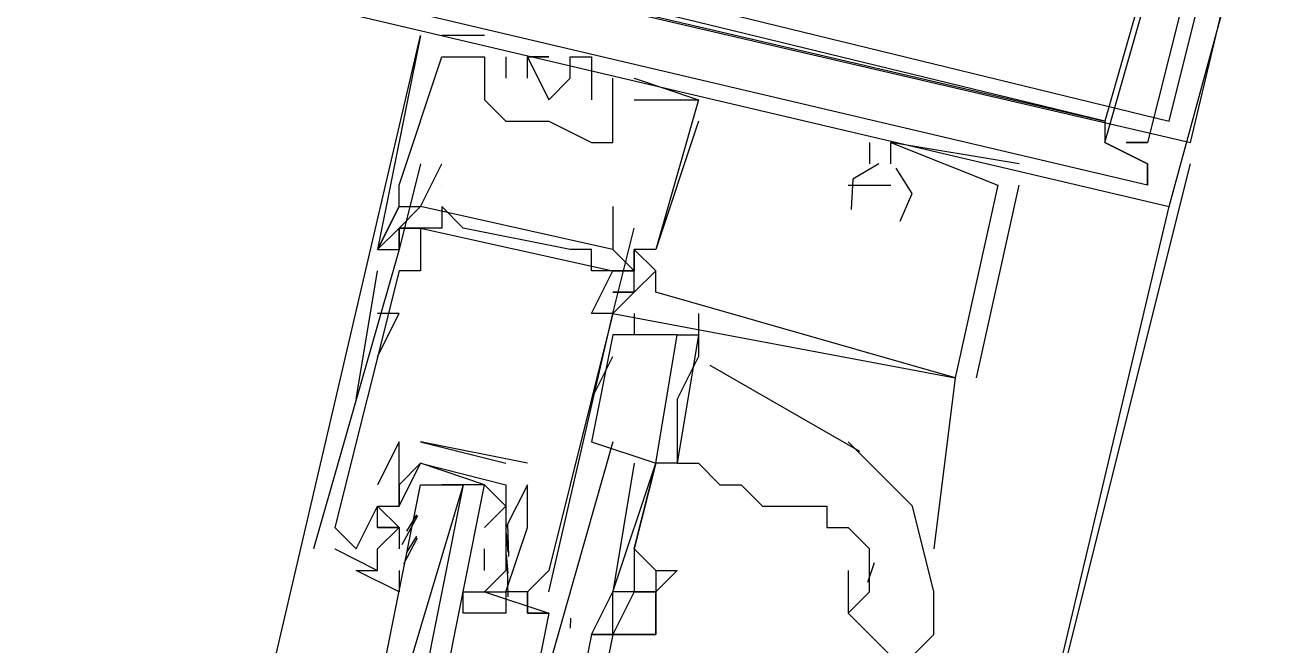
# Model space of a CAD drawing. Header units: feet. Extents: x -84 to 198, y -22 to 181.
# Drawn here: x 34.673 to 35.447, y 90.224 to 90.611 of the extents above; entities that cross this region are included whole.
import ezdxf

# ---------------------------------------------------------------- set-up
doc = ezdxf.new("R2010")
doc.units = ezdxf.units.FT
doc.layers.add('A-LINEA', color=7, linetype='CONTINUOUS')

msp = doc.modelspace()

# ---------------------------------------------------------------- linework, layer by layer
at = {"layer": 'A-LINEA'}
for p, q in [((34.8267, 90.2044), (34.92, 90.6044)), ((34.92, 90.6044), (34.92, 90.6044)), ((34.92, 90.6044), (34.92, 90.6044)), ((34.92, 90.6044), (34.92, 90.6044)), ((34.9333, 90.6044), (34.9333, 90.6044)), ((34.9333, 90.6044), (34.9333, 90.6044)), ((34.9333, 90.6044), (34.9333, 90.6044)), ((34.96, 90.6044), (34.96, 90.6044)), ((34.96, 90.6044), (34.96, 90.6044)), ((34.96, 90.6044), (34.96, 90.6044)), ((34.9333, 90.5911), (34.9333, 90.5911)), ((34.9333, 90.5911), (34.9333, 90.5911)), ((34.9333, 90.5911), (34.9333, 90.5911)), ((34.96, 90.5911), (34.96, 90.5911)), ((34.96, 90.5911), (34.96, 90.5911)), ((34.96, 90.5911), (34.96, 90.5911)), ((34.96, 90.5911), (34.96, 90.5911)), ((34.96, 90.5911), (34.96, 90.5911)), ((34.96, 90.5911), (34.96, 90.5911)), ((34.9733, 90.5911), (34.9733, 90.5911)), ((34.9733, 90.5911), (34.9733, 90.5911)), ((34.9733, 90.5911), (34.9733, 90.5911)), ((34.9867, 90.5911), (34.9867, 90.5911)), ((34.9867, 90.5911), (34.9867, 90.5911)), ((34.9867, 90.5911), (34.9867, 90.5911)), ((34.9867, 90.5911), (34.9867, 90.5911)), ((34.9867, 90.5911), (34.9867, 90.5911)), ((34.9867, 90.5911), (34.9867, 90.5911)), ((35, 90.5911), (35, 90.5911)), ((35, 90.5911), (35, 90.5911)), ((35, 90.5911), (35, 90.5911)), ((35.0133, 90.5911), (35.0133, 90.5911)), ((35.0133, 90.5911), (35.0133, 90.5911)), ((35.0133, 90.5911), (35.0133, 90.5911)), ((35.0267, 90.5911), (35.0267, 90.5911)), ((35.0267, 90.5911), (35.0267, 90.5911)), ((35.0267, 90.5911), (35.0267, 90.5911)), ((34.9733, 90.5778), (34.9733, 90.5778)), ((34.9733, 90.5778), (34.9733, 90.5778)), ((34.9733, 90.5778), (34.9733, 90.5778)), ((34.9867, 90.5778), (34.9867, 90.5778)), ((34.9867, 90.5778), (34.9867, 90.5778)), ((34.9867, 90.5778), (34.9867, 90.5778)), ((35.0133, 90.5778), (35.0133, 90.5778)), ((35.0133, 90.5778), (35.0133, 90.5778)), ((35.0133, 90.5778), (35.0133, 90.5778)), ((35.04, 90.5644), (35.04, 90.5778)), ((35.04, 90.5778), (35.04, 90.5778)), ((35.04, 90.5644), (35.04, 90.5778)), ((35.04, 90.5778), (35.04, 90.5778)), ((35.04, 90.5644), (35.04, 90.5778)), ((35.04, 90.5778), (35.04, 90.5778)), ((35.0533, 90.5778), (35.0533, 90.5778)), ((35.0533, 90.5778), (35.0533, 90.5778)), ((35.0533, 90.5778), (35.0533, 90.5778)), ((34.96, 90.5644), (34.96, 90.5644)), ((34.96, 90.5644), (34.96, 90.5644)), ((34.96, 90.5644), (34.96, 90.5644)), ((35, 90.5644), (35, 90.5644)), ((35, 90.5644), (35, 90.5644)), ((35, 90.5644), (35, 90.5644)), ((35.0267, 90.5644), (35.0267, 90.5644)), ((35.0267, 90.5644), (35.0267, 90.5644)), ((35.0267, 90.5644), (35.0267, 90.5644)), ((35.04, 90.5644), (35.04, 90.5644)), ((35.04, 90.5644), (35.04, 90.5644)), ((35.04, 90.5644), (35.04, 90.5644)), ((35.04, 90.5644), (35.04, 90.5644)), ((35.04, 90.5644), (35.04, 90.5644)), ((35.04, 90.5644), (35.04, 90.5644)), ((35.0533, 90.5644), (35.0533, 90.5644)), ((35.0533, 90.5644), (35.0533, 90.5644)), ((35.0533, 90.5644), (35.0533, 90.5644)), ((35.0933, 90.5644), (35.0933, 90.5644)), ((35.0933, 90.5644), (35.0933, 90.5644)), ((35.0933, 90.5644), (35.0933, 90.5644)), ((35.0933, 90.5644), (35.0933, 90.5644)), ((35.0933, 90.5644), (35.0933, 90.5644)), ((35.0933, 90.5644), (35.0933, 90.5644)), ((34.9733, 90.5511), (34.9733, 90.5511)), ((34.9733, 90.5511), (34.9733, 90.5511)), ((34.9733, 90.5511), (34.9733, 90.5511)), ((35, 90.5511), (35, 90.5511)), ((35, 90.5511), (35, 90.5511)), ((35, 90.5511), (35, 90.5511)), ((35, 90.5511), (35, 90.5511)), ((35, 90.5511), (35, 90.5511)), ((35.0933, 90.5511), (35.0933, 90.5511)), ((35.0933, 90.5511), (35.0933, 90.5511)), ((35.0933, 90.5511), (35.0933, 90.5511)), ((35.3467, 90.5511), (35.3467, 90.5511)), ((35.3467, 90.5511), (35.3467, 90.5511)), ((35.3467, 90.5511), (35.3467, 90.5511)), ((35.3467, 90.5511), (35.3467, 90.5511)), ((35.3467, 90.5511), (35.3467, 90.5511)), ((35.3467, 90.5511), (35.3467, 90.5511)), ((35.0267, 90.5378), (35.0267, 90.5378)), ((35.0267, 90.5378), (35.0267, 90.5378)), ((35.0267, 90.5378), (35.0267, 90.5378)), ((35.0267, 90.5378), (35.0267, 90.5378)), ((35.04, 90.5378), (35.04, 90.5378)), ((35.04, 90.5378), (35.04, 90.5378)), ((35.04, 90.5378), (35.04, 90.5378)), ((35.2, 90.5378), (35.2, 90.5244)), ((35.2, 90.5378), (35.2, 90.5378)), ((35.2, 90.5378), (35.2, 90.5244)), ((35.2, 90.5378), (35.2, 90.5378)), ((35.2, 90.5378), (35.2, 90.5244)), ((35.2, 90.5378), (35.2, 90.5378)), ((35.2933, 90.5244), (35.2133, 90.5378)), ((35.2133, 90.5378), (35.2133, 90.5378)), ((35.2133, 90.5378), (35.2133, 90.5378)), ((35.2933, 90.5244), (35.2133, 90.5378)), ((35.2133, 90.5378), (35.2133, 90.5378)), ((35.2133, 90.5378), (35.2133, 90.5378)), ((35.2933, 90.5244), (35.2133, 90.5378)), ((35.2133, 90.5378), (35.2133, 90.5378)), ((35.2133, 90.5378), (35.2133, 90.5378)), ((35.3467, 90.5378), (35.3467, 90.5378)), ((35.3467, 90.5378), (35.3467, 90.5378)), ((35.3467, 90.5378), (35.3467, 90.5378)), ((35.3467, 90.5378), (35.3467, 90.5378)), ((35.3467, 90.5378), (35.3467, 90.5378)), ((35.3467, 90.5378), (35.3467, 90.5378)), ((35.36, 90.5378), (35.36, 90.5378)), ((35.36, 90.5378), (35.36, 90.5378)), ((35.36, 90.5378), (35.36, 90.5378)), ((35.3733, 90.5378), (35.3733, 90.5378)), ((35.3733, 90.5378), (35.3733, 90.5378)), ((35.3733, 90.5378), (35.3733, 90.5378)), ((35.3733, 90.5378), (35.3733, 90.5378)), ((35.3733, 90.5378), (35.3733, 90.5378)), ((35.3733, 90.5378), (35.3733, 90.5378)), ((34.92, 90.5244), (34.92, 90.5244)), ((34.9333, 90.5244), (34.9333, 90.5244)), ((35.2, 90.5244), (35.2, 90.5244)), ((35.2, 90.5244), (35.2, 90.5244)), ((35.2, 90.5244), (35.2, 90.5244)), ((35.2133, 90.5244), (35.2133, 90.5244)), ((35.2133, 90.5244), (35.2133, 90.5244)), ((35.2133, 90.5244), (35.2133, 90.5244)), ((35.28, 90.0444), (35.4, 90.5244)), ((35.28, 90.5244), (35.28, 90.5244)), ((35.28, 90.5244), (35.28, 90.5244)), ((35.28, 90.5244), (35.28, 90.5244)), ((35.2933, 90.5244), (35.2933, 90.5244)), ((35.2933, 90.5244), (35.2933, 90.5244)), ((35.2933, 90.5244), (35.2933, 90.5244)), ((35.3733, 90.5244), (35.3733, 90.5244)), ((35.3733, 90.5244), (35.3733, 90.5244)), ((35.3733, 90.5244), (35.3733, 90.5244)), ((35.3733, 90.5244), (35.3733, 90.5244)), ((35.3733, 90.5244), (35.3733, 90.5244)), ((35.3733, 90.5244), (35.3733, 90.5244)), ((35.3733, 90.5244), (35.3733, 90.5244)), ((35.3733, 90.5244), (35.3733, 90.5244)), ((35.3733, 90.5244), (35.3733, 90.5244)), ((34.9067, 90.5111), (34.9067, 90.5111)), ((34.9067, 90.5111), (34.9067, 90.5111)), ((34.9067, 90.5111), (34.9067, 90.5111)), ((34.9333, 90.5111), (34.9333, 90.5111)), ((35.1867, 90.5111), (35.1867, 90.5111)), ((35.1867, 90.5111), (35.1867, 90.5111)), ((35.1867, 90.5111), (35.1867, 90.5111)), ((35.2, 90.5111), (35.2, 90.5111)), ((35.2, 90.5111), (35.2, 90.5111)), ((35.2, 90.5111), (35.2, 90.5111)), ((35.2133, 90.5111), (35.2133, 90.5111)), ((35.2133, 90.5111), (35.2133, 90.5111)), ((35.2133, 90.5111), (35.2133, 90.5111)), ((35.2667, 90.3911), (35.2933, 90.5111)), ((35.2667, 90.3911), (35.2933, 90.5111)), ((35.2667, 90.3911), (35.2933, 90.5111)), ((35.28, 90.5111), (35.28, 90.5111)), ((35.28, 90.5111), (35.28, 90.5111)), ((35.28, 90.5111), (35.28, 90.5111)), ((35.2933, 90.5111), (35.2933, 90.5111)), ((35.2933, 90.5111), (35.2933, 90.5111)), ((35.2933, 90.5111), (35.2933, 90.5111)), ((35.3733, 90.5111), (35.3733, 90.5111)), ((35.3733, 90.5111), (35.3733, 90.5111)), ((35.3733, 90.5111), (35.3733, 90.5111)), ((35.3733, 90.5111), (35.3733, 90.5111)), ((35.3733, 90.5111), (35.3733, 90.5111)), ((35.3733, 90.5111), (35.3733, 90.5111)), ((33.6267, 83.0711), (35.3867, 90.4978)), ((34.9067, 90.4978), (34.9067, 90.4978)), ((34.9067, 90.4978), (34.9067, 90.4978)), ((34.9067, 90.4978), (34.9067, 90.4978)), ((34.9067, 90.4978), (34.92, 90.4978)), ((34.9067, 90.4978), (34.92, 90.4978)), ((34.9067, 90.4978), (34.9067, 90.4978)), ((34.92, 90.4978), (34.92, 90.4978)), ((34.9333, 90.4978), (34.9333, 90.4978)), ((35.04, 90.4978), (35.04, 90.4978)), ((35.3867, 90.4978), (35.3867, 90.4978)), ((35.3867, 90.4978), (35.3867, 90.4978)), ((35.3867, 90.4978), (35.3867, 90.4978)), ((34.9067, 90.4844), (34.9067, 90.4844)), ((34.9067, 90.4844), (34.9067, 90.4844)), ((34.9067, 90.4844), (34.9067, 90.4844)), ((34.9067, 90.4844), (34.9067, 90.4844)), ((34.92, 90.4844), (34.92, 90.4844)), ((34.92, 90.4844), (35.04, 90.4578)), ((34.92, 90.4844), (35.04, 90.4578)), ((34.92, 90.4844), (35.04, 90.4578)), ((34.9333, 90.4844), (34.9333, 90.4844)), ((34.9467, 90.4844), (34.9467, 90.4844)), ((35.04, 90.4311), (35.0533, 90.4844)), ((35.04, 90.4844), (35.04, 90.4844)), ((35.0533, 90.4844), (35.0533, 90.4844)), ((34.8933, 90.4711), (34.8933, 90.4711)), ((34.8933, 90.4711), (34.8933, 90.4711)), ((34.8933, 90.4711), (34.8933, 90.4711)), ((34.8933, 90.4711), (34.8933, 90.4711)), ((34.8933, 90.4711), (34.8933, 90.4711)), ((34.8933, 90.4711), (34.8933, 90.4711)), ((34.9067, 90.4711), (34.9067, 90.4711)), ((34.9067, 90.4711), (34.9067, 90.4711)), ((34.9067, 90.4711), (34.9067, 90.4711)), ((34.9067, 90.4711), (34.9067, 90.4711)), ((35.0133, 90.4711), (35.0133, 90.4711)), ((35.0267, 90.4711), (35.0267, 90.4711)), ((35.04, 90.4711), (35.04, 90.4711)), ((35.0533, 90.4578), (35.04, 90.4711)), ((35.0533, 90.4578), (35.04, 90.4711)), ((35.0533, 90.4578), (35.04, 90.4711)), ((35.0533, 90.4578), (35.04, 90.4711)), ((35.0533, 90.4578), (35.04, 90.4711)), ((35.0533, 90.4578), (35.04, 90.4711)), ((35.0533, 90.4711), (35.0533, 90.4711)), ((35.0533, 90.4711), (35.0533, 90.4711)), ((35.0533, 90.4711), (35.0533, 90.4711)), ((35.0533, 90.4711), (35.0533, 90.4711)), ((35.0533, 90.4711), (35.0533, 90.4711)), ((35.0533, 90.4711), (35.0533, 90.4711)), ((35.0667, 90.4711), (35.0667, 90.4711)), ((35.0667, 90.4711), (35.0667, 90.4711)), ((35.0667, 90.4711), (35.0667, 90.4711)), ((35.0667, 90.4711), (35.0667, 90.4711)), ((35.0667, 90.4711), (35.0667, 90.4711)), ((35.0667, 90.4711), (35.0667, 90.4711)), ((34.88, 90.3778), (34.8933, 90.4578)), ((34.88, 90.3778), (34.8933, 90.4578)), ((34.8933, 90.4578), (34.8933, 90.4578)), ((34.9067, 90.4578), (34.9067, 90.4578)), ((34.92, 90.4578), (34.92, 90.4578)), ((35.0267, 90.4578), (35.0267, 90.4578)), ((35.04, 90.4578), (35.04, 90.4578)), ((35.0533, 90.4578), (35.0533, 90.4578)), ((35.0533, 90.4578), (35.0533, 90.4578)), ((35.0533, 90.4578), (35.0533, 90.4578)), ((35.0533, 90.4578), (35.0533, 90.4578)), ((35.0533, 90.4578), (35.0533, 90.4578)), ((35.0533, 90.4578), (35.0533, 90.4578)), ((35.0667, 90.4578), (35.0667, 90.4578)), ((35.0667, 90.4578), (35.0667, 90.4578)), ((35.0667, 90.4578), (35.0667, 90.4578)), ((35.0667, 90.4578), (35.0667, 90.4578)), ((35.0667, 90.4578), (35.0667, 90.4578)), ((35.0667, 90.4578), (35.0667, 90.4578)), ((35.0533, 90.4444), (35.04, 90.4444)), ((35.0533, 90.4444), (35.04, 90.4444)), ((35.0533, 90.4444), (35.04, 90.4444)), ((35.0533, 90.4444), (35.04, 90.4444)), ((35.0533, 90.4444), (35.04, 90.4444)), ((35.0533, 90.4444), (35.04, 90.4444)), ((35.0533, 90.4444), (35.0533, 90.4444)), ((35.0533, 90.4444), (35.0533, 90.4444)), ((35.0533, 90.4444), (35.0533, 90.4444)), ((35.0667, 90.4444), (35.0667, 90.4444)), ((35.0667, 90.4444), (35.0667, 90.4444)), ((35.0667, 90.4444), (35.0667, 90.4444)), ((34.8933, 90.4044), (34.9067, 90.4311)), ((34.9067, 90.4311), (34.8933, 90.4311)), ((35.0267, 90.4311), (35.0267, 90.4311)), ((35.04, 90.4311), (35.04, 90.4311)), ((35.04, 90.4311), (35.04, 90.4311)), ((35.04, 90.4311), (35.04, 90.4311)), ((35.04, 90.4311), (35.04, 90.4311)), ((35.04, 90.4311), (35.04, 90.4311)), ((35.0533, 90.4311), (35.0533, 90.4178)), ((35.0933, 90.4311), (35.0933, 90.4178)), ((35.04, 90.4178), (35.0267, 90.3511)), ((34.8933, 90.4044), (34.8933, 90.4044)), ((35.0267, 90.3778), (35.04, 90.4044)), ((35.194, 90.3451), (35.1006, 90.3988)), ((34.88, 90.3911), (34.88, 90.3911)), ((35.2533, 90.3911), (35.24, 90.2844)), ((35.2533, 90.3911), (35.2533, 90.3911)), ((35.2533, 90.3911), (35.2533, 90.3911)), ((35.2533, 90.3911), (35.2533, 90.3911)), ((35.2533, 90.3911), (35.2533, 90.3911)), ((35.2533, 90.3911), (35.2533, 90.3911)), ((35.2533, 90.3911), (35.2533, 90.3911)), ((35.2533, 90.3911), (35.2533, 90.3911)), ((35.2533, 90.3911), (35.2533, 90.3911)), ((35.2533, 90.3911), (35.2533, 90.3911)), ((35.2667, 90.3911), (35.2667, 90.3911)), ((35.2667, 90.3911), (35.2667, 90.3911)), ((35.2667, 90.3911), (35.2667, 90.3911)), ((34.9067, 90.3511), (34.8933, 90.3244)), ((34.9067, 90.3511), (34.9067, 90.3511)), ((34.9067, 90.3511), (34.9067, 90.3511)), ((34.92, 90.3511), (34.9733, 90.3378)), ((34.92, 90.3511), (34.92, 90.3511)), ((34.92, 90.3511), (34.92, 90.3511)), ((35.04, 90.3511), (34.9867, 90.1644)), ((34.9733, 90.3378), (34.9733, 90.3378)), ((34.9867, 90.3378), (34.9867, 90.3378)), ((35.0533, 90.2844), (35.0667, 90.3378)), ((35.0667, 90.3378), (35.0533, 90.2844)), ((35.0667, 90.3378), (35.0667, 90.3378)), ((35.08, 90.3378), (35.08, 90.3378)), ((35.08, 90.3378), (35.08, 90.3378)), ((34.8933, 90.3244), (34.8933, 90.3244)), ((34.9467, 90.3244), (34.9333, 90.3244)), ((34.96, 90.3244), (34.96, 90.3244)), ((34.9733, 90.3244), (34.9733, 90.3244)), ((34.9733, 90.3244), (34.9733, 90.3244)), ((34.9867, 90.2978), (34.9867, 90.3244)), ((34.9867, 90.3244), (34.9867, 90.3244)), ((34.9867, 90.3244), (34.9867, 90.3244)), ((34.8933, 90.3111), (34.8933, 90.3111)), ((34.8933, 90.3111), (34.8933, 90.3111)), ((34.9067, 90.3111), (34.9067, 90.3111)), ((34.92, 90.3111), (34.92, 90.3111)), ((34.96, 90.3111), (34.96, 90.3111)), ((34.9086, 90.2872), (34.9183, 90.3052)), ((34.9115, 90.2955), (34.9177, 90.3057)), ((34.9742, 90.3), (34.9748, 90.2797)), ((34.8667, 90.2978), (34.8667, 90.2978)), ((34.8933, 90.2978), (34.8933, 90.2978)), ((34.8933, 90.2978), (34.8933, 90.2978)), ((34.9067, 90.2978), (34.9067, 90.2978)), ((34.9067, 90.2978), (34.9067, 90.2844)), ((34.9067, 90.2978), (34.9067, 90.2978)), ((34.9097, 90.2752), (34.9181, 90.2914)), ((34.9115, 90.2822), (34.9177, 90.2924)), ((34.9733, 90.2978), (34.9733, 90.2978)), ((34.9733, 90.2978), (34.9733, 90.2978)), ((34.9735, 90.2943), (34.9745, 90.2824)), ((34.9867, 90.2978), (34.9867, 90.2978)), ((35.2267, 90.2978), (35.2267, 90.2978)), ((34.8533, 90.2844), (34.8533, 90.2844)), ((34.8667, 90.2844), (34.8933, 90.2711)), ((34.8667, 90.2844), (34.8667, 90.2844)), ((34.88, 90.2844), (34.88, 90.2844)), ((34.9067, 90.2844), (34.9067, 90.2844)), ((34.96, 90.2844), (34.96, 90.2844)), ((34.96, 90.2711), (34.96, 90.2844)), ((34.9733, 90.2844), (34.9733, 90.2844)), ((34.9735, 90.2809), (34.9745, 90.2691)), ((35.1989, 90.2637), (35.2031, 90.276)), ((34.8933, 90.2711), (34.8933, 90.2711)), ((34.96, 90.2711), (34.96, 90.2711)), ((34.9741, 90.2729), (34.9744, 90.2546)), ((35, 90.2711), (35, 90.2711)), ((35.1867, 90.2711), (35.1867, 90.2444)), ((34.96, 90.2578), (35, 90.2444)), ((34.96, 90.2578), (34.96, 90.2578)), ((34.9733, 90.2578), (34.9733, 90.2578)), ((34.9867, 90.2578), (34.9867, 90.2578)), ((35, 90.2578), (35, 90.2578)), ((35, 90.2578), (35, 90.2578)), ((35, 90.2444), (35, 90.2444)), ((35.0135, 90.2413), (35.0134, 90.2351)), ((35.0135, 90.2413), (35.0134, 90.2351)), ((35.0135, 90.2413), (35.0134, 90.2351)), ((35.0267, 90.2311), (35.0133, 90.1644)), ((35.0267, 90.2311), (35.0267, 90.2311)), ((35.04, 90.2311), (35.0267, 90.1644)), ((35.04, 90.2311), (35.04, 90.2311)), ((35.04, 90.2311), (35.04, 90.2311))]:
    msp.add_line(p, q, dxfattribs=at)
for points in [[(35.4, 90.5378), (35.4667, 90.8178), (34.8933, 90.9511), (34.8267, 90.6711), (35.4, 90.5378)], [(35.3867, 90.5511), (35.4533, 90.8178), (34.9067, 90.9378), (34.84, 90.6844), (35.3867, 90.5511)], [(34.9467, 90.6311), (34.9467, 90.6444), (35.3467, 90.5511), (35.3467, 90.5378), (35.3733, 90.5244), (35.3733, 90.5111), (35.3733, 90.5244), (35.3467, 90.5378), (35.3733, 90.6311), (35.3733, 90.6444), (35.3467, 90.5511), (34.8533, 90.6711), (34.8667, 90.7644), (34.8667, 90.7644), (34.8533, 90.7511), (34.8667, 90.7511), (34.84, 90.6711), (34.8267, 90.6444)], [(34.9467, 90.6311), (34.9467, 90.6444), (35.3467, 90.5511), (35.3467, 90.5378), (35.3733, 90.5244), (35.3733, 90.5111), (35.3733, 90.5244), (35.3467, 90.5378), (35.3733, 90.6311), (35.3733, 90.6444), (35.3467, 90.5511), (34.8533, 90.6711), (34.8667, 90.7644), (34.8667, 90.7644), (34.8533, 90.7511), (34.8667, 90.7511), (34.84, 90.6711), (34.8267, 90.6444)], [(34.9467, 90.6311), (34.9467, 90.6444), (35.3467, 90.5511), (35.3467, 90.5378), (35.3733, 90.5244), (35.3733, 90.5111), (35.3733, 90.5244), (35.3467, 90.5378), (35.3733, 90.6311), (35.3733, 90.6444), (35.3467, 90.5511), (34.8533, 90.6711), (34.8667, 90.7644), (34.8667, 90.7644), (34.8533, 90.7511), (34.8667, 90.7511), (34.84, 90.6711), (34.8267, 90.6444)], [(35.4133, 90.7244), (35.3867, 90.6444), (35.4, 90.6444), (35.3733, 90.5378), (35.36, 90.5378), (35.3733, 90.5378)], [(35.4133, 90.7244), (35.3867, 90.6444), (35.4, 90.6444), (35.3733, 90.5378), (35.36, 90.5378), (35.3733, 90.5378)], [(35.4133, 90.7244), (35.3867, 90.6444), (35.4, 90.6444), (35.3733, 90.5378), (35.36, 90.5378), (35.3733, 90.5378)], [(34.7067, 90.6711), (34.7067, 90.6578), (35.3867, 90.4978), (35.4267, 90.6444)], [(34.7067, 90.6711), (34.7067, 90.6578), (35.3867, 90.4978), (35.4267, 90.6444)], [(34.7067, 90.6711), (34.7067, 90.6578), (35.3867, 90.4978), (35.4267, 90.6444)], [(35.3733, 90.5244), (35.3733, 90.5111), (34.92, 90.6178), (34.9333, 90.6311), (34.9333, 90.6444)], [(35.3733, 90.5244), (35.3733, 90.5111), (34.92, 90.6178), (34.9333, 90.6311), (34.9333, 90.6444)], [(35.3733, 90.5244), (35.3733, 90.5111), (34.92, 90.6178), (34.9333, 90.6311), (34.9333, 90.6444)], [(34.92, 90.6044), (34.8933, 90.4711), (34.9067, 90.4711), (34.9067, 90.4844), (34.8933, 90.4711), (34.9067, 90.4978), (34.9067, 90.5111), (34.9333, 90.5911), (34.96, 90.5911), (34.96, 90.5644), (34.9733, 90.5511), (35, 90.5511), (35.0267, 90.5378), (35.04, 90.5378), (35.04, 90.5644)], [(34.92, 90.6044), (34.8933, 90.4711), (34.9067, 90.4711), (34.9067, 90.4844), (34.8933, 90.4711), (34.9067, 90.4978), (34.9067, 90.5111), (34.9333, 90.5911), (34.96, 90.5911), (34.96, 90.5644), (34.9733, 90.5511), (35, 90.5511), (35.0267, 90.5378), (35.04, 90.5378), (35.04, 90.5644)], [(34.92, 90.6044), (34.8933, 90.4711), (34.9067, 90.4711), (34.9067, 90.4844), (34.8933, 90.4711), (34.9067, 90.4978), (34.9067, 90.5111), (34.9333, 90.5911), (34.96, 90.5911), (34.96, 90.5644), (34.9733, 90.5511), (35, 90.5511), (35.0267, 90.5378), (35.04, 90.5378), (35.04, 90.5644)], [(34.96, 90.6044), (34.9333, 90.6044), (34.9333, 90.6044)], [(34.96, 90.6044), (34.9333, 90.6044), (34.9333, 90.6044)], [(34.96, 90.6044), (34.9333, 90.6044), (34.9333, 90.6044)], [(34.9733, 90.5911), (34.9733, 90.5778), (34.9733, 90.5778)], [(34.9733, 90.5911), (34.9733, 90.5778), (34.9733, 90.5778)], [(34.9733, 90.5911), (34.9733, 90.5778), (34.9733, 90.5778)], [(34.9867, 90.5778), (34.9867, 90.5911), (35, 90.5911), (34.9867, 90.5911), (35, 90.5644), (35, 90.5644), (35.0133, 90.5778), (35.0133, 90.5911), (35.0267, 90.5911), (35.0267, 90.5644), (35.0267, 90.5644)], [(34.9867, 90.5778), (34.9867, 90.5911), (35, 90.5911), (34.9867, 90.5911), (35, 90.5644), (35, 90.5644), (35.0133, 90.5778), (35.0133, 90.5911), (35.0267, 90.5911), (35.0267, 90.5644), (35.0267, 90.5644)], [(34.9867, 90.5778), (34.9867, 90.5911), (35, 90.5911), (34.9867, 90.5911), (35, 90.5644), (35, 90.5644), (35.0133, 90.5778), (35.0133, 90.5911), (35.0267, 90.5911), (35.0267, 90.5644), (35.0267, 90.5644)], [(35.0533, 90.5778), (35.0533, 90.5778), (35.0933, 90.5644), (35.0933, 90.5644)], [(35.0533, 90.5778), (35.0533, 90.5778), (35.0933, 90.5644), (35.0933, 90.5644)], [(35.0533, 90.5778), (35.0533, 90.5778), (35.0933, 90.5644), (35.0933, 90.5644)], [(35.0533, 90.5644), (35.0933, 90.5644), (35.0667, 90.4711), (35.0533, 90.4711), (35.0533, 90.4578), (35.0533, 90.4711), (35.0667, 90.4578), (35.0533, 90.4444), (35.04, 90.4311), (35.2533, 90.3911)], [(35.0533, 90.5644), (35.0933, 90.5644), (35.0667, 90.4711), (35.0533, 90.4711), (35.0533, 90.4578), (35.0533, 90.4711), (35.0667, 90.4578), (35.0533, 90.4444), (35.04, 90.4311), (35.2533, 90.3911)], [(35.0533, 90.5644), (35.0933, 90.5644), (35.0667, 90.4711), (35.0533, 90.4711), (35.0533, 90.4578), (35.0533, 90.4711), (35.0667, 90.4578), (35.0533, 90.4444), (35.04, 90.4311), (35.2533, 90.3911)], [(34.9733, 90.5511), (35, 90.5511), (35, 90.5511), (35.0267, 90.5378)], [(35.0933, 90.5511), (35.0667, 90.4711), (35.0667, 90.4711)], [(35.0933, 90.5511), (35.0667, 90.4711), (35.0667, 90.4711)], [(35.0933, 90.5511), (35.0667, 90.4711), (35.0667, 90.4711)], [(35.2133, 90.5244), (35.2133, 90.5378), (35.28, 90.5111), (35.2533, 90.3911), (35.0667, 90.4444), (35.0667, 90.4578)], [(35.2133, 90.5244), (35.2133, 90.5378), (35.28, 90.5111), (35.2533, 90.3911), (35.0667, 90.4444), (35.0667, 90.4578)], [(35.2133, 90.5244), (35.2133, 90.5378), (35.28, 90.5111), (35.2533, 90.3911), (35.0667, 90.4444), (35.0667, 90.4578)], [(34.92, 90.5244), (34.9067, 90.4711), (34.8533, 90.2844)], [(35.04, 90.4978), (35.04, 90.4711), (34.92, 90.4978), (34.9333, 90.5244)], [(35.2057, 90.5244), (35.1895, 90.5148), (35.1885, 90.496)], [(35.2057, 90.5244), (35.1895, 90.5148), (35.1885, 90.496)], [(35.2057, 90.5244), (35.1895, 90.5148), (35.1885, 90.496)], [(35.2191, 90.4887), (35.2266, 90.506), (35.2165, 90.5218)], [(35.2191, 90.4887), (35.2266, 90.506), (35.2165, 90.5218)], [(35.2191, 90.4887), (35.2266, 90.506), (35.2165, 90.5218)], [(35.1867, 90.5111), (35.2, 90.5111), (35.2, 90.5111), (35.2133, 90.5111)], [(35.1867, 90.5111), (35.2, 90.5111), (35.2, 90.5111), (35.2133, 90.5111)], [(35.1867, 90.5111), (35.2, 90.5111), (35.2, 90.5111), (35.2133, 90.5111)], [(35, 90.2578), (35.04, 90.4311), (35.0267, 90.4311), (35.04, 90.4578), (35.0267, 90.4578), (35.0267, 90.4711), (35.0133, 90.4711), (34.9467, 90.4844), (34.9333, 90.4978), (34.9333, 90.4844), (34.92, 90.4844), (34.92, 90.4578), (34.9067, 90.4578), (34.8667, 90.2978), (34.88, 90.2844), (34.8933, 90.3111), (34.8933, 90.3111)], [(34.8933, 90.4711), (34.8933, 90.4711), (34.9067, 90.4978), (34.9067, 90.4978), (34.8933, 90.4711)], [(34.9067, 90.4978), (34.92, 90.4978), (34.9067, 90.4844), (34.9067, 90.4711)], [(34.9067, 90.4711), (34.9067, 90.4844), (34.9067, 90.4844)], [(34.9067, 90.4844), (34.92, 90.4844), (34.9067, 90.4844), (34.9067, 90.4711)], [(35.0533, 90.4444), (35.0533, 90.4444), (35.0533, 90.4444), (35.0533, 90.4711), (35.0667, 90.4578), (35.0533, 90.4444)], [(35.0533, 90.4444), (35.0533, 90.4444), (35.0533, 90.4444), (35.0533, 90.4711), (35.0667, 90.4578), (35.0533, 90.4444)], [(35.0533, 90.4444), (35.0533, 90.4444), (35.0533, 90.4444), (35.0533, 90.4711), (35.0667, 90.4578), (35.0533, 90.4444)], [(34.88, 90.3778), (34.88, 90.3778), (34.8933, 90.4578), (34.8933, 90.4578)], [(35.04, 90.4578), (35.0533, 90.4578), (35.04, 90.4578)], [(35.04, 90.4578), (35.0533, 90.4578), (35.04, 90.4578)], [(35.04, 90.4578), (35.0533, 90.4578), (35.04, 90.4578)], [(35.04, 90.4578), (35.0533, 90.4578), (35.04, 90.4578)], [(35.04, 90.4578), (35.0533, 90.4578), (35.04, 90.4578)], [(35.04, 90.4578), (35.0533, 90.4578), (35.04, 90.4578)], [(35.04, 90.4444), (35.0533, 90.4444), (35.04, 90.4444)], [(35.04, 90.4444), (35.0533, 90.4444), (35.04, 90.4444)], [(35.04, 90.4444), (35.0533, 90.4444), (35.04, 90.4444)], [(35.04, 90.4311), (35, 90.2711), (34.9867, 90.2578), (34.9733, 90.2578), (34.9867, 90.2978)], [(35.0267, 90.3511), (35.0667, 90.3378), (35.08, 90.4178), (35.04, 90.4178)], [(35.08, 90.3378), (35.08, 90.3378), (35.0667, 90.3378), (35.0667, 90.3378), (35.08, 90.4178), (35.0933, 90.4178), (35.08, 90.3378)], [(35.0933, 90.4178), (35.0933, 90.4044), (35.08, 90.3778), (35.08, 90.3511), (35.08, 90.3378), (35.08, 90.3378)], [(34.8933, 90.2978), (34.9067, 90.2978), (34.8933, 90.2978), (34.8933, 90.3111), (34.9067, 90.3111), (34.9067, 90.3511)], [(34.9867, 90.3378), (34.92, 90.3511), (34.92, 90.3511)], [(35.24, 90.2311), (35.24, 90.2578), (35.2267, 90.3111), (35.1867, 90.3511)], [(34.9067, 90.2711), (34.9067, 90.2578), (34.88, 90.2711), (34.8933, 90.2711), (34.8933, 90.2844), (34.9067, 90.2978), (34.8933, 90.3111), (34.9067, 90.3111), (34.92, 90.3378), (34.9733, 90.3244)], [(34.96, 90.2978), (34.9733, 90.3111), (34.96, 90.3244), (34.92, 90.3378), (34.9067, 90.3244), (34.9067, 90.3111)], [(35.0533, 90.3378), (35.04, 90.2578), (35.04, 90.2578), (35.0667, 90.3378)], [(35.08, 90.3378), (35.0933, 90.3378), (35.1067, 90.3244), (35.12, 90.3244), (35.1333, 90.3111), (35.1467, 90.3111), (35.16, 90.3111), (35.1733, 90.3111), (35.1733, 90.2978), (35.1867, 90.2978), (35.2, 90.2844)], [(34.8933, 90.1911), (34.92, 90.3244), (34.9333, 90.3244), (34.9467, 90.3244), (34.9067, 90.1911)], [(34.9333, 90.1911), (34.96, 90.3244), (34.9467, 90.3244), (34.92, 90.1911)], [(34.9733, 90.3244), (34.9733, 90.2978), (34.9733, 90.2844), (34.9733, 90.2711), (34.96, 90.2578), (34.9733, 90.2578), (34.9733, 90.2444), (34.9467, 90.2444), (34.9467, 90.2578), (34.96, 90.2578)], [(34.9867, 90.3244), (34.9733, 90.2978), (34.9733, 90.2844)], [(35.0533, 90.2844), (35.0533, 90.2578), (35.0533, 90.2578), (35.04, 90.2578)], [(35.0533, 90.2844), (35.0533, 90.2844), (35.0667, 90.2711), (35.08, 90.2711)], [(35.1867, 90.2444), (35.2, 90.2578), (35.2, 90.2844)], [(35.0667, 90.2711), (35.0667, 90.2578), (35.0533, 90.2578)], [(35.08, 90.2711), (35.0667, 90.2578), (35.0667, 90.2578)], [(34.9867, 90.2578), (34.9867, 90.2444), (35, 90.2444), (34.9867, 90.1778)], [(35, 90.2444), (34.9867, 90.2444), (34.9867, 90.2578)], [(34.9867, 90.2578), (34.9867, 90.2444), (35, 90.2444)], [(35, 90.2444), (34.9867, 90.2444), (34.9867, 90.2578)], [(34.9867, 90.2578), (34.9867, 90.2444), (35, 90.2444)], [(35, 90.2444), (34.9867, 90.2444), (34.9867, 90.2578)], [(35.04, 90.2311), (35.0267, 90.2311), (35.04, 90.2578)], [(35.0533, 90.2578), (35.04, 90.2311), (35.04, 90.2311), (35.04, 90.2578)], [(35.0533, 90.2578), (35.0667, 90.2578), (35.0667, 90.2311), (35.04, 90.2311)], [(35.0667, 90.2311), (35.0667, 90.2311), (35.0667, 90.2578), (35.0667, 90.2578), (35.0667, 90.2578), (35.0667, 90.2578)], [(35.1867, 90.2444), (35.2133, 90.2178), (35.2267, 90.2178), (35.24, 90.2311)], [(35.0267, 90.2311), (35.04, 90.2311), (35.04, 90.2311), (35.0667, 90.2311), (35.0667, 90.2311)], [(35.0667, 90.2311), (35.0667, 90.2311), (35.0667, 90.2311)]]:
    msp.add_lwpolyline(points, dxfattribs=at)

doc.saveas('drawing.dxf')
